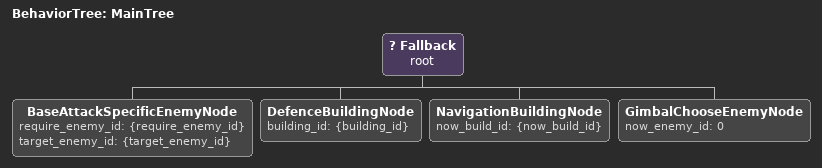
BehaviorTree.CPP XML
<root BTCPP_format="4">
    <BehaviorTree ID="MainTree">
        <Fallback name="root">
            <BaseAttackSpecificEnemyNode    require_enemy_id="{require_enemy_id}"
                                            target_enemy_id="{target_enemy_id}" />
            <DefenceBuildingNode            building_id="{building_id}"/>
            <NavigationBuildingNode         now_build_id="{now_build_id}"/>
            <GimbalChooseEnemyNode          now_enemy_id="0"/>
        </Fallback>
    </BehaviorTree>
</root>
